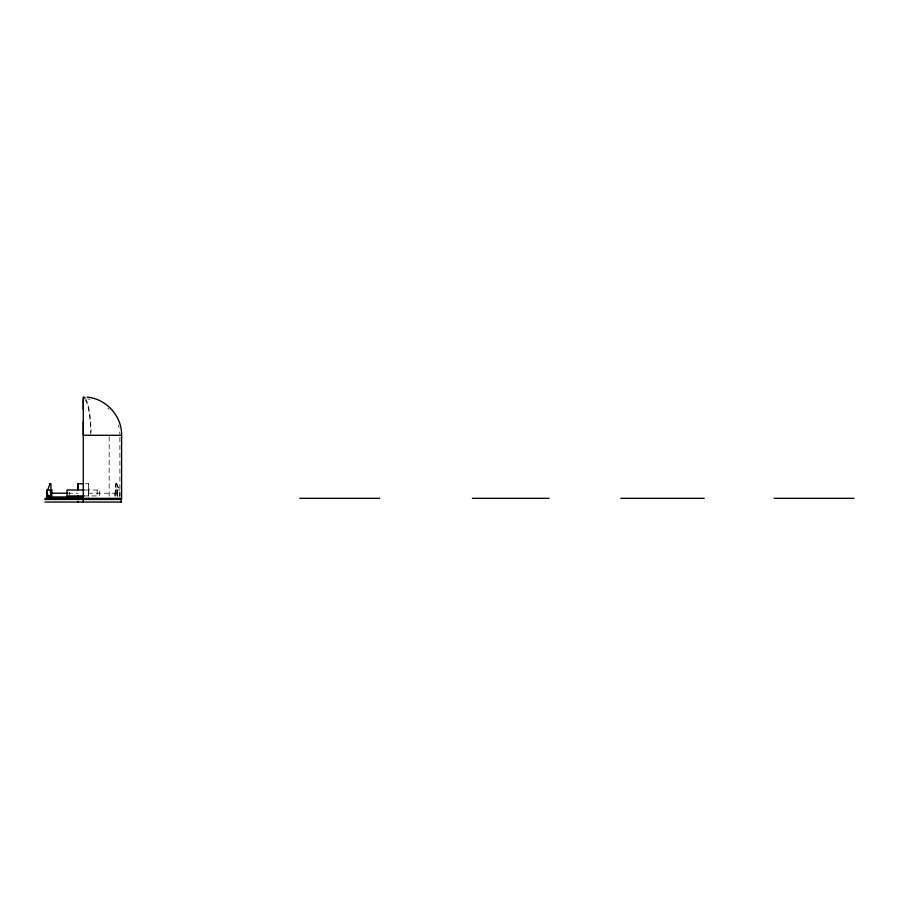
<?xml version="1.0" encoding="UTF-8"?>
<svg xmlns="http://www.w3.org/2000/svg" width="899" height="899" viewBox="0 0 899 899"><rect width="100%" height="100%" fill="white"/><g stroke="black" fill="none" stroke-linecap="round" stroke-linejoin="round"><path stroke-width="0.67" stroke-dasharray="4.5 3.37" d="M117.668 495.933L117.679 490L117.69 497.08M119.893 496.933L119.893 436.678M84.989 483.729L88.529 483.729L88.922 490M116.791 483.729L115.578 483.729L115.578 499.451M85.079 490L99.598 490L99.598 495.933L85.09 495.933M68.268 493.214L78.157 493.214M88.394 493.214L117.263 493.214M87.686 398.954L89.934 399.268M107.79 408.079L109.161 409.382M116.836 483.729L119.387 490M116.42 483.729L118.938 490M118.477 425.193L119.005 427.474M119.736 431.981L119.837 434.183M117.263 490L117.263 499.451M116.061 490L116.061 495.933M115.982 483.729L115.982 495.518M109.172 436.588L109.172 497.023M97.171 490L97.171 495.933M88.653 490L88.653 499.451M88.394 483.729L88.394 499.451M69.38 492.371L69.38 494.742M85.326 400.066A36.623 7.473 -90 0 1 90.743 434.172M85.585 398.65A38.32 7.821 -90 0 1 91.08 432.408M119.893 490L114.757 490L114.757 495.933L119.893 495.933L119.893 490"/><path stroke-width="1.35" d="M83.27 421.8L83.27 435.273L121.601 435.273L121.601 498.338L44.95 498.338M83.27 409.382L83.27 396.965A38.32 7.821 -90 0 1 85.012 397.909M77.629 490L78.022 483.729L83.27 483.729M47.602 490L50.13 483.729M49.76 483.729L50.962 483.729L50.962 490.494M84.349 490L66.953 490L66.953 495.933L84.349 495.933M51.254 493.214L67.515 493.214M47.209 494.72L48.085 494.72M46.647 496.956L83.27 496.956M299.794 498.316L379.738 498.316M472.402 498.316L549.053 498.316M620.827 498.316L704.164 498.316M774.073 498.316L854.039 498.316M44.95 499.451L121.601 499.451M44.972 502.047L121.579 502.047M87.034 397.133C106.104 398.605 122.017 416.136 121.601 435.273M121.163 499.451L121.163 502.047M83.27 399.639L83.27 502.047M78.157 483.729L78.157 489.146M78.157 501.237L78.157 502.047M77.887 495.709L77.887 498.203M56.176 498.338L56.176 499.451M50.49 490L50.49 495.933M49.288 495.709L49.288 498.203M47.164 490L47.164 495.933M83.27 398.65A36.623 7.473 -90 0 1 83.944 398.796M51.794 490L46.647 490L46.647 495.933L51.794 495.933L51.794 490"/></g></svg>
